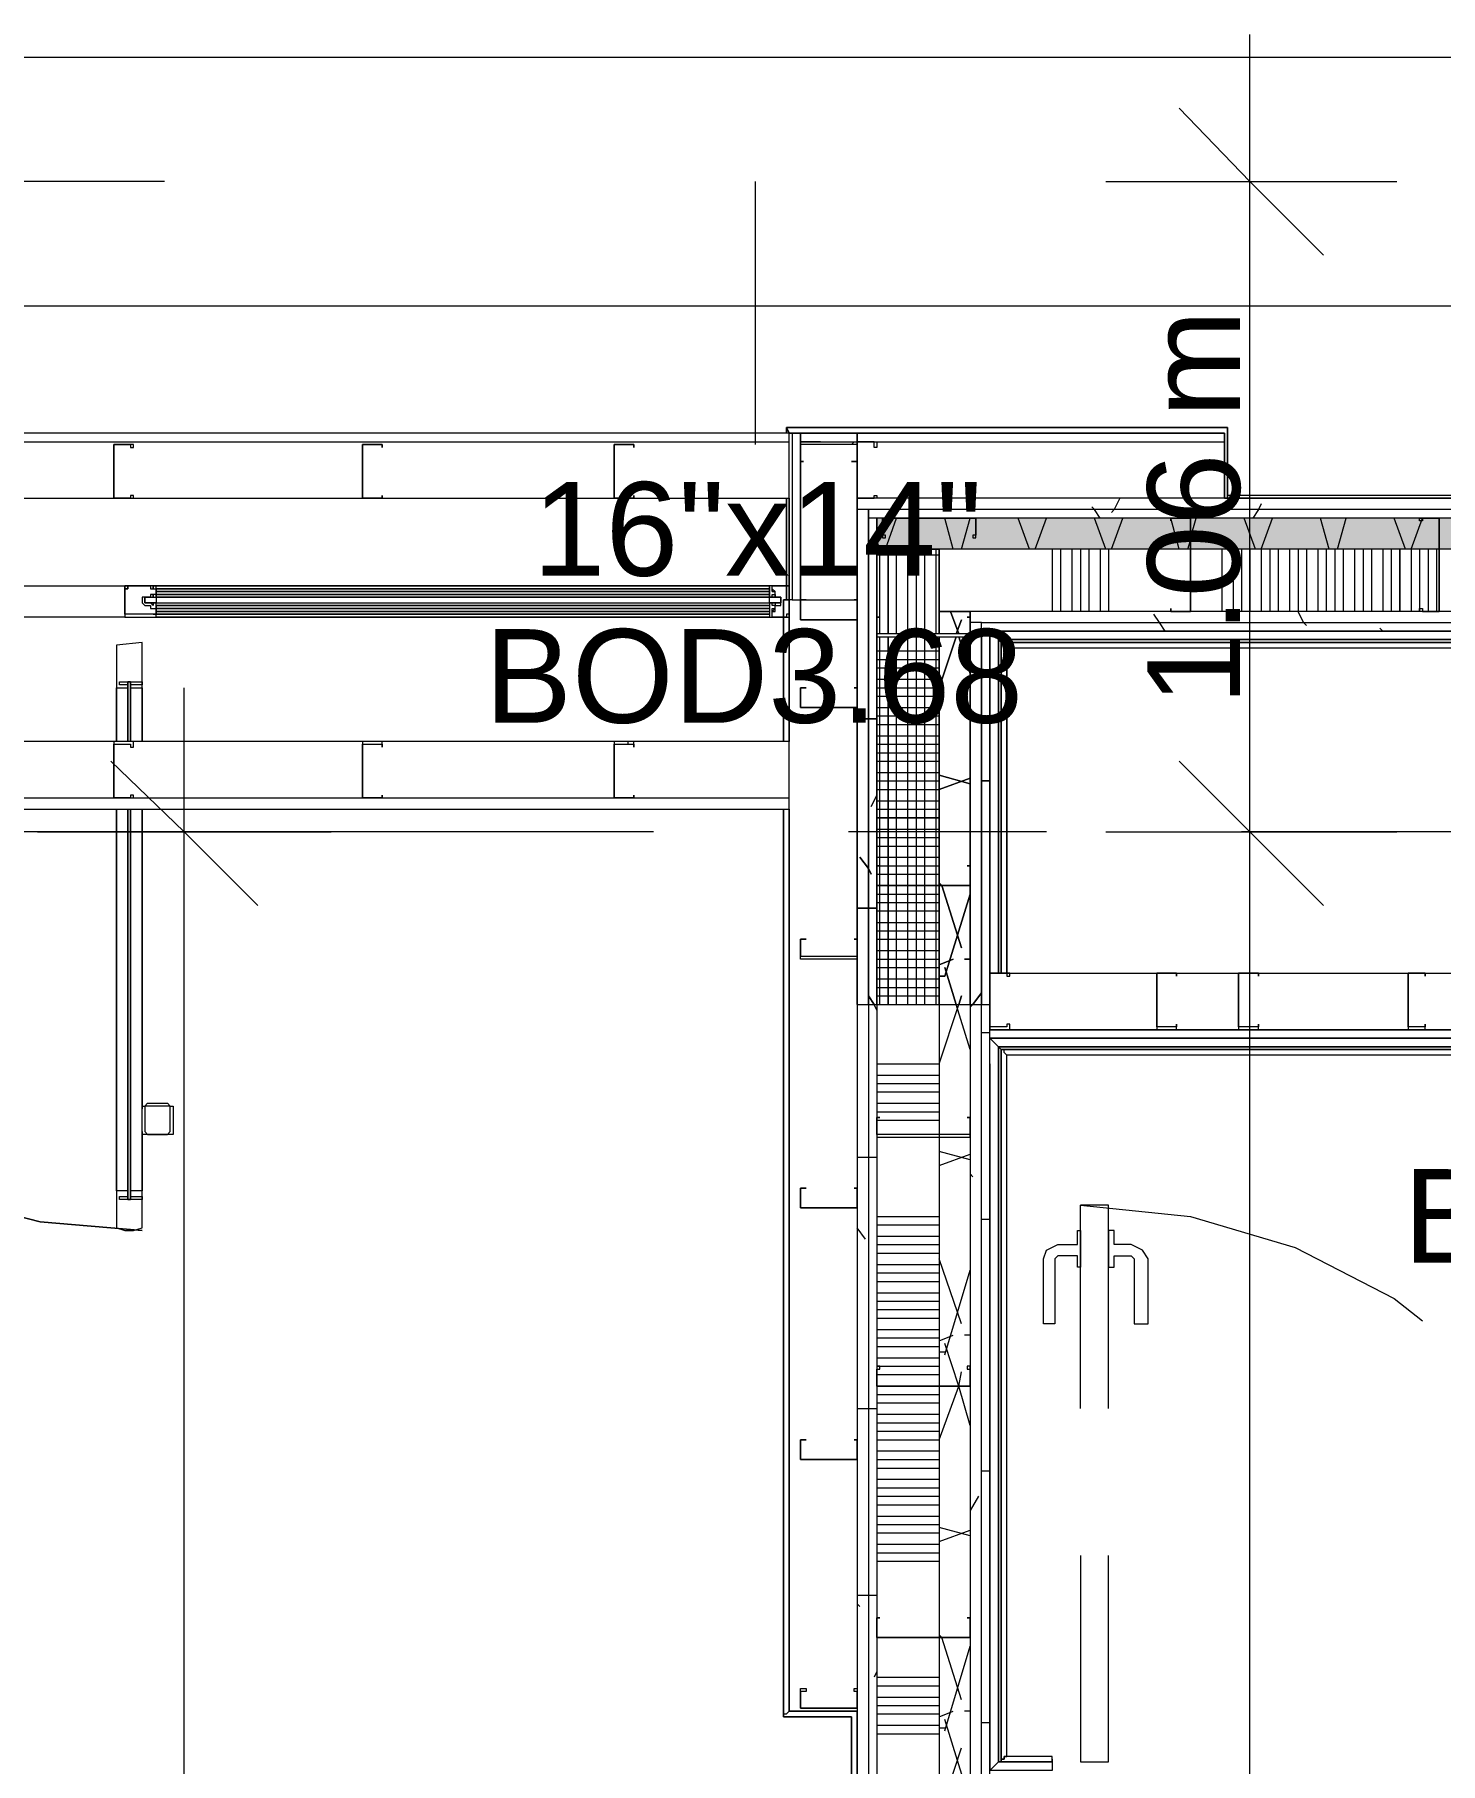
# Model space of a CAD drawing. Header units: metres. Extents: x -2 to 207, y -8 to 52.
# Drawn here: x 28.016 to 30.295, y 30.862 to 33.664 of the extents above; entities that cross this region are included whole.
import ezdxf

# ---------------------------------------------------------------- set-up
doc = ezdxf.new("R2010")
doc.units = ezdxf.units.M
doc.layers.add('HVAC - Ductos', color=5, linetype='Continuous', lineweight=0)
doc.layers.add('PDF_Text', color=7, linetype='Continuous', lineweight=0)
doc.layers.add('PDF_Geometry', color=7, linetype='Continuous', lineweight=0, true_color=0xaaaaaa)
doc.layers.add('PDF_Solid Fills', color=7, linetype='Continuous', lineweight=0, true_color=0xffffff)
doc.styles.add('PDF Helvetica', font='')
doc.styles.get('PDF Helvetica').set_extended_font_data('Helvetica')

msp = doc.modelspace()

# ---------------------------------------------------------------- hatches: boundary and pattern name
at = {"layer": 'PDF_Solid Fills', "lineweight": 0, "transparency": 33554559}
msp.add_hatch(color=256, dxfattribs=at).paths.add_polyline_path([(30.6692, 32.8755), (30.6692, 32.8801), (29.3818, 32.8801), (29.3818, 32.8297), (31.1091, 32.8297), (31.1091, 32.8801), (30.7013, 32.8801)])

# ---------------------------------------------------------------- linework, layer by layer
at = {"layer": 'HVAC - Ductos', "lineweight": 0}
for points in [[(29.9866, 21.6687), (29.9866, 23.1715), (29.9866, 26.1496), (29.9866, 32.3715), (29.9866, 33.6636)], [(29.872, 33.5444), (29.9866, 33.4253), (30.1057, 33.3062)], [(28.2272, 33.4253), (25.8493, 33.4253), (25.611, 33.4253)], [(29.1847, 33.4253), (29.1847, 32.9992)], [(29.7529, 33.4253), (29.9866, 33.4253), (30.2248, 33.4253)], [(28.2592, 22.9332), (28.2592, 24.4039), (28.2592, 32.6052)], [(28.1402, 32.4861), (28.2592, 32.3715), (28.3784, 32.2524)], [(29.872, 32.4861), (29.9866, 32.3715), (30.1057, 32.2524)], [(28.021, 32.3715), (28.2592, 32.3715), (28.4975, 32.3715)], [(29.7529, 32.3715), (29.9866, 32.3715), (30.2248, 32.3715)]]:
    msp.add_lwpolyline(points, dxfattribs=at)
msp.add_lwpolyline([(27.6636, 33.6269), (31.1182, 33.6269), (31.1182, 33.2237), (27.6636, 33.2237)], close=True, dxfattribs=at)
at = {"layer": 'PDF_Geometry', "lineweight": 0}
for points in [[(26.0738, 32.9121), (29.2398, 32.9121), (29.2398, 33.0176), (26.0051, 33.0176), (26.0051, 32.9121), (26.0418, 32.9121)], [(29.3497, 32.9121), (29.3497, 33.0038), (29.9454, 33.0038), (29.9454, 32.9121), (29.9454, 33.0176), (29.3497, 33.0176), (29.3497, 32.9121), (29.3497, 32.7473), (29.3497, 32.9121), (29.3497, 32.8939), (29.3497, 32.6969), (29.3497, 32.092), (29.3497, 25.7281), (29.3497, 22.7225), (29.9454, 22.7225), (29.9454, 22.6125), (29.2398, 22.6125), (29.2352, 22.6079), (29.2306, 22.6034), (29.9545, 22.6034), (29.9499, 22.6079), (29.9454, 22.6125), (29.2398, 22.6125), (29.2398, 22.6171)], [(29.9499, 32.9121), (29.9499, 33.0267), (29.2352, 33.0267), (29.2398, 33.0176), (29.3497, 33.0176), (29.3497, 32.9992)], [(29.2398, 33.0176), (29.9454, 33.0176), (29.3497, 33.0176), (29.2443, 33.0176), (29.3497, 33.0176), (29.9454, 33.0176), (29.9454, 32.9121), (29.9499, 32.9121), (31.1091, 32.9121), (29.3818, 32.9121)], [(29.3497, 33.0038), (29.9454, 33.0038), (29.9454, 33.0176), (29.3497, 33.0176), (29.3497, 33.0038), (29.3497, 33.0176), (29.2581, 33.0176), (29.2581, 32.7473), (29.3497, 32.7473), (29.3497, 30.9466), (29.2398, 30.9466), (29.2398, 32.4082), (29.2398, 30.9466), (29.3497, 30.9466), (29.2398, 30.9466), (29.3497, 30.9466), (29.3497, 30.6305), (29.3497, 30.8642)], [(29.2443, 33.0176), (29.2443, 32.7473), (29.2581, 32.7473), (29.2581, 33.0038), (29.2902, 33.0038), (29.2581, 33.0038), (29.2581, 33.0176), (29.2443, 33.0176), (29.2443, 32.7473), (29.2398, 32.7473), (29.2398, 32.7197), (29.2398, 32.5182), (29.2398, 32.7473), (29.2398, 32.5182)], [(26.0051, 33.0038), (29.2398, 33.0038)], [(29.5651, 32.0554), (29.5651, 32.092), (29.5651, 32.1425), (29.5651, 32.6969), (31.1091, 32.6969), (31.2694, 32.6969), (31.2694, 32.9121), (31.1091, 32.9121), (29.3497, 32.9121), (29.3497, 32.6969), (29.3497, 32.092), (29.3497, 25.7281), (29.3497, 22.7225), (29.5651, 22.7225), (31.9613, 22.7225), (31.9613, 22.7545), (31.9613, 22.9012)], [(29.3497, 32.6969), (29.3497, 32.8939), (29.3497, 32.9121), (29.3497, 32.8939)], [(29.3497, 32.9121), (29.3497, 32.092), (29.3497, 32.9121)], [(31.7643, 32.9121), (31.2694, 32.9121), (31.7643, 32.9121), (31.7643, 32.8939), (31.2694, 32.8939), (31.1091, 32.8939), (29.368, 32.8939), (29.368, 32.8801), (29.368, 32.6969), (29.368, 32.092), (29.368, 25.7281), (29.368, 22.7225)], [(38.733, 32.8939), (31.7643, 32.8939), (31.2694, 32.8939), (31.2694, 32.8801), (31.1091, 32.8801), (29.3818, 32.8801), (29.3818, 32.8297), (29.3818, 32.6969), (29.3818, 32.092), (29.4826, 32.092), (29.4826, 32.2845), (29.4826, 32.6877), (29.4826, 32.2845), (29.4826, 32.092), (29.533, 32.092), (29.533, 32.7289), (29.4826, 32.7289), (29.4826, 32.6923), (29.4826, 32.8297), (29.3818, 32.8297), (29.3818, 32.092), (29.3818, 25.7281)], [(29.5513, 27.2813), (29.5513, 32.092), (29.5513, 32.6969), (29.5513, 32.7106), (31.1091, 32.7106), (31.2694, 32.7106), (31.7643, 32.7106), (31.7643, 32.6969), (31.2694, 32.6969), (31.7643, 32.6969), (31.2694, 32.6969), (31.2694, 32.9121), (31.1091, 32.9121), (40.2633, 32.9121), (31.1091, 32.9121), (31.1091, 32.9167), (40.2679, 32.9167)], [(39.457, 32.7289), (39.457, 32.7106), (38.733, 32.7106), (38.733, 32.6969), (39.457, 32.6969), (38.733, 32.6969), (39.457, 32.6969), (39.457, 32.9121), (40.2679, 32.9121), (40.2679, 32.9167), (31.1091, 32.9167), (29.9499, 32.9167)], [(31.7643, 32.8801), (31.7643, 32.8297), (31.2694, 32.8297), (31.1091, 32.8297), (31.1045, 32.8297), (30.7013, 32.8297), (30.2935, 32.8297), (29.8904, 32.8297), (29.4826, 32.8297), (29.3818, 32.8297), (29.4826, 32.8297), (29.4826, 32.7289), (29.4826, 32.6969), (29.4826, 32.6923)], [(29.3818, 32.8205), (29.4826, 32.8205)], [(29.3864, 32.6923), (29.3864, 32.8297)], [(29.4138, 32.6923), (29.4138, 32.8297)], [(29.4322, 32.6923), (29.4322, 32.8297)], [(29.4459, 32.6923), (29.4459, 32.8297)], [(29.4596, 32.6923), (29.4596, 32.8297)], [(29.478, 32.6923), (29.478, 32.8297)], [(29.6659, 32.8297), (29.6659, 32.7289)], [(29.6796, 32.8297), (29.6796, 32.7289)], [(29.6979, 32.8297), (29.6979, 32.7289)], [(29.7117, 32.8297), (29.7117, 32.7289)], [(29.7254, 32.8297), (29.7254, 32.7289)], [(29.7437, 32.8297), (29.7437, 32.7289)], [(29.7575, 32.8297), (29.7575, 32.7289)], [(29.9408, 32.8297), (29.9408, 32.7289)], [(29.9591, 32.8297), (29.9591, 32.7289)], [(29.9728, 32.8297), (29.9728, 32.7289)], [(29.9866, 32.8297), (29.9866, 32.7289)], [(30.0049, 32.8297), (30.0049, 32.7289)], [(30.0186, 32.8297), (30.0186, 32.7289)], [(30.0324, 32.8297), (30.0324, 32.7289)], [(30.0507, 32.8297), (30.0507, 32.7289)], [(30.0645, 32.8297), (30.0645, 32.7289)], [(30.0782, 32.8297), (30.0782, 32.7289)], [(30.0965, 32.8297), (30.0965, 32.7289)], [(30.1103, 32.8297), (30.1103, 32.7289)], [(30.124, 32.8297), (30.124, 32.7289)], [(30.1378, 32.8297), (30.1378, 32.7289)], [(30.1561, 32.8297), (30.1561, 32.7289)], [(30.1698, 32.8297), (30.1698, 32.7289)], [(30.1836, 32.8297), (30.1836, 32.7289)], [(30.2019, 32.8297), (30.2019, 32.7289)], [(30.2157, 32.8297), (30.2157, 32.7289)], [(30.2477, 32.8297), (30.2477, 32.7289)], [(30.2615, 32.8297), (30.2615, 32.7289)], [(30.2752, 32.8297), (30.2752, 32.7289)], [(30.2889, 32.8297), (30.2889, 32.7289)], [(28.2134, 32.761), (29.2077, 32.761), (28.2134, 32.761)], [(28.2134, 32.761), (29.2077, 32.761), (28.2134, 32.761)], [(28.1951, 32.7518), (28.2134, 32.7518)], [(28.1951, 32.7518), (28.1951, 32.7427)], [(28.1951, 32.7518), (28.2134, 32.7518)], [(28.1951, 32.7518), (28.1951, 32.7427)], [(28.2134, 32.7289), (29.2077, 32.7289)], [(28.2134, 32.7289), (29.2077, 32.7289)], [(29.2352, 32.7473), (29.2306, 32.7473), (29.2352, 32.7473), (29.2398, 32.7473), (29.2398, 32.5182), (29.2398, 32.7473)], [(31.2694, 32.7106), (31.2694, 32.7289), (31.1091, 32.7289), (29.533, 32.7289), (29.4826, 32.7289), (29.533, 32.7289), (29.533, 32.7106), (29.533, 32.6969), (29.533, 32.092), (29.533, 27.2767)], [(28.2134, 32.7197), (29.2077, 32.7197)], [(28.2134, 32.7197), (29.2077, 32.7197)], [(29.5651, 32.0554), (29.5651, 32.092), (29.5651, 32.6969), (29.5788, 32.6831), (29.5788, 32.1425), (29.5788, 32.6831), (29.5788, 32.1425), (29.5788, 32.6831), (29.5788, 32.1425), (29.5788, 32.6831), (29.5788, 32.1425), (29.5651, 32.1425), (31.0587, 32.1425), (31.0587, 32.6969), (29.5651, 32.6969), (29.5651, 32.1608), (29.5651, 32.6969), (29.5788, 32.6831), (31.0541, 32.6831), (29.5788, 32.6831), (31.0541, 32.6831), (29.5788, 32.6831), (29.5651, 32.6969), (30.9991, 32.6969)], [(29.3864, 32.092), (29.3864, 32.2845), (29.3864, 32.6877)], [(29.4138, 32.092), (29.4138, 32.2845), (29.4138, 32.6877)], [(29.4322, 32.092), (29.4322, 32.2845), (29.4322, 32.6877)], [(29.4459, 32.092), (29.4459, 32.2845), (29.4459, 32.6877)], [(29.4596, 32.092), (29.4596, 32.2845), (29.4596, 32.6877)], [(29.478, 32.092), (29.478, 32.2845), (29.478, 32.6877)], [(29.4826, 32.6877), (29.4826, 32.2845), (29.4826, 32.092), (29.4826, 31.8767), (29.4826, 31.4735), (29.4826, 31.0657), (29.4826, 30.6626), (29.4826, 30.6442), (29.4826, 30.264), (29.4826, 29.8608), (29.4826, 29.453), (29.4826, 29.0498), (29.4826, 28.642), (29.4826, 28.2388)], [(29.5834, 32.6785), (29.5834, 32.1425), (29.5834, 32.6785), (29.5834, 32.1425), (29.5834, 32.6785), (29.5834, 32.1425), (29.5834, 32.6785), (29.588, 32.6785), (29.588, 32.6739), (29.5925, 32.6693), (29.5925, 32.1425), (29.588, 32.1425), (29.5925, 32.1425), (29.5925, 32.6693), (29.588, 32.6739), (29.588, 32.6785), (29.5834, 32.6785), (29.5788, 32.6831), (29.5788, 32.1425), (29.5651, 32.1425), (31.0587, 32.1425)], [(31.0541, 32.6693), (29.5925, 32.6693), (29.588, 32.6739), (29.588, 32.6785), (29.5834, 32.6785), (31.0541, 32.6785), (29.5834, 32.6785), (31.0541, 32.6785)], [(29.3818, 32.6648), (29.4826, 32.6648)], [(29.3818, 32.651), (29.4826, 32.651)], [(29.3818, 32.6372), (29.4826, 32.6372)], [(29.3818, 32.619), (29.4826, 32.619)], [(29.3818, 32.6052), (29.4826, 32.6052)], [(29.3818, 32.5915), (29.4826, 32.5915)], [(29.3818, 32.5731), (29.4826, 32.5731)], [(29.3818, 32.5594), (29.4826, 32.5594)], [(29.3818, 32.5456), (29.4826, 32.5456)], [(29.3818, 32.5273), (29.4826, 32.5273)], [(29.3818, 32.5136), (29.4826, 32.5136)], [(29.3818, 32.4998), (29.4826, 32.4998)], [(29.3818, 32.4861), (29.4826, 32.4861)], [(29.3818, 32.4678), (29.4826, 32.4678)], [(29.3818, 32.454), (29.4826, 32.454)], [(26.0051, 32.4265), (29.2398, 32.4265)], [(29.3818, 32.4403), (29.4826, 32.4403)], [(29.3818, 32.422), (29.4826, 32.422)], [(29.3406, 30.9375), (29.2306, 30.9375), (29.2306, 30.9421), (29.2352, 30.9421), (29.2398, 30.9466), (29.2398, 32.4082)], [(29.2398, 32.4082), (29.2398, 30.9466), (29.2398, 32.4082)], [(29.3818, 32.4082), (29.4826, 32.4082)], [(29.0198, 32.3715), (27.7507, 32.3715)], [(29.6567, 32.3715), (29.336, 32.3715)], [(29.3818, 32.3761), (29.4826, 32.3761)], [(29.3818, 32.3623), (29.4826, 32.3623)], [(31.2419, 32.3715), (29.9728, 32.3715)], [(29.3818, 32.3486), (29.4826, 32.3486)], [(29.3818, 32.3303), (29.4826, 32.3303)], [(29.3818, 32.3166), (29.4826, 32.3166)], [(29.3818, 32.3028), (29.4826, 32.3028)], [(29.3818, 32.2845), (29.4826, 32.2845)], [(29.3818, 32.2707), (29.4826, 32.2707)], [(29.3818, 32.257), (29.4826, 32.257)], [(29.3818, 32.2433), (29.4826, 32.2433)], [(29.3818, 32.2249), (29.4826, 32.2249)], [(29.3818, 32.2112), (29.4826, 32.2112)], [(29.3818, 32.1975), (29.4826, 32.1975)], [(29.3818, 32.1791), (29.4826, 32.1791)], [(29.3818, 32.1654), (29.4826, 32.1654)], [(29.3818, 32.1516), (29.4826, 32.1516)], [(29.3818, 32.1333), (29.4826, 32.1333)], [(29.3818, 32.1195), (29.4826, 32.1195)], [(29.3818, 32.1058), (29.4826, 32.1058)], [(29.5651, 25.7281), (29.5651, 32.092)], [(37.8762, 25.7281), (34.7332, 25.7281), (29.5651, 25.7281), (29.5651, 32.0508)], [(31.1916, 32.0096), (29.5925, 32.0096), (29.588, 32.0142), (29.588, 32.0188), (29.5834, 32.0188), (29.5788, 32.0233), (29.5788, 30.8642), (29.5788, 32.0233), (29.5788, 30.8642), (29.5788, 32.0233), (29.5651, 32.0371), (29.5651, 32.0508), (31.1503, 32.0508)], [(31.1641, 32.0508), (29.5651, 32.0508)], [(31.1778, 32.0233), (29.5788, 32.0233), (31.1778, 32.0233), (29.5788, 32.0233), (29.5651, 32.0371), (31.1641, 32.0371)], [(29.5651, 32.0371), (31.1641, 32.0371), (29.5651, 32.0371)], [(31.1641, 32.0371), (29.5651, 32.0371), (31.1641, 32.0371)], [(29.3818, 31.9958), (29.4826, 31.9958)], [(29.5651, 31.9958), (29.5651, 30.8504), (29.5788, 30.8642), (29.6659, 30.8642), (29.5788, 30.8642), (29.6659, 30.8642), (29.6659, 30.8596)], [(31.1778, 32.0233), (29.5788, 32.0233), (31.1778, 32.0233), (29.5788, 32.0233), (31.1778, 32.0233)], [(29.6659, 30.8642), (29.6659, 30.8688), (29.6659, 30.8733), (29.5925, 30.8733), (29.5925, 32.0096), (29.588, 32.0142), (29.588, 32.0188), (29.5834, 32.0188)], [(29.6659, 30.8688), (29.6659, 30.8642), (29.5834, 30.8642), (29.5834, 30.8688), (29.588, 30.8688), (29.588, 30.8733), (29.5925, 30.8733), (29.588, 30.8733), (29.588, 30.8688), (29.5834, 30.8688), (29.5834, 30.8642), (29.5834, 32.0188), (29.5834, 30.8642), (29.5834, 32.0188), (31.1824, 32.0188), (29.5834, 32.0188), (31.1824, 32.0188)], [(31.1916, 32.0096), (29.5925, 32.0096), (29.588, 32.0142), (29.588, 32.0188), (29.5834, 32.0188), (31.1824, 32.0188), (29.5834, 32.0188), (31.1824, 32.0188)], [(29.3818, 31.9775), (29.4826, 31.9775)], [(29.3818, 31.9638), (29.4826, 31.9638)], [(29.3818, 31.95), (29.4826, 31.95)], [(29.3818, 31.9317), (29.4826, 31.9317)], [(29.3818, 31.918), (29.4826, 31.918)], [(29.3818, 31.9042), (29.4826, 31.9042)], [(29.3818, 31.7484), (29.4826, 31.7484)], [(29.7117, 31.4368), (29.7117, 31.7668), (29.8904, 31.7484), (30.0599, 31.6981), (30.2203, 31.6155), (30.2661, 31.5789)], [(29.7575, 31.4368), (29.7575, 31.7668), (29.7117, 31.7668)], [(29.3818, 31.7347), (29.4826, 31.7347)], [(29.3818, 31.7163), (29.4826, 31.7163)], [(29.3818, 31.7026), (29.4826, 31.7026)], [(29.3818, 31.6889), (29.4826, 31.6889)], [(29.3818, 31.6705), (29.4826, 31.6705)], [(29.3818, 31.6568), (29.4826, 31.6568)], [(29.3818, 31.6431), (29.4826, 31.6431)], [(29.3818, 31.6247), (29.4826, 31.6247)], [(29.3818, 31.611), (29.4826, 31.611)], [(29.3818, 31.5973), (29.4826, 31.5973)], [(29.3818, 31.5835), (29.4826, 31.5835)], [(29.3818, 31.5652), (29.4826, 31.5652)], [(29.3818, 31.5514), (29.4826, 31.5514)], [(29.3818, 31.5376), (29.4826, 31.5376)], [(29.3818, 31.5193), (29.4826, 31.5193)], [(29.3818, 31.5056), (29.4826, 31.5056)], [(29.3818, 31.4919), (29.4826, 31.4919)], [(29.3818, 31.4598), (29.4826, 31.4598)], [(29.3818, 31.446), (29.4826, 31.446)], [(29.3818, 31.4277), (29.4826, 31.4277)], [(29.3818, 31.414), (29.4826, 31.414)], [(29.3818, 31.4002), (29.4826, 31.4002)], [(29.3818, 31.3865), (29.4826, 31.3865)], [(29.3818, 31.3682), (29.4826, 31.3682)], [(29.3818, 31.3544), (29.4826, 31.3544)], [(29.3818, 31.3406), (29.4826, 31.3406)], [(29.3818, 31.3224), (29.4826, 31.3224)], [(29.3818, 31.3086), (29.4826, 31.3086)], [(29.3818, 31.2948), (29.4826, 31.2948)], [(29.3818, 31.2811), (29.4826, 31.2811)], [(29.3818, 31.2627), (29.4826, 31.2627)], [(29.3818, 31.249), (29.4826, 31.249)], [(29.3818, 31.2353), (29.4826, 31.2353)], [(29.3818, 31.217), (29.4826, 31.217)], [(29.3818, 31.2032), (29.4826, 31.2032)], [(29.3818, 31.1895), (29.4826, 31.1895)], [(29.7117, 31.1986), (29.7117, 30.8642), (29.7575, 30.8642), (29.7575, 31.1986)], [(29.3818, 31.0016), (29.4826, 31.0016)], [(29.3818, 30.9878), (29.4826, 30.9878)], [(29.3818, 30.9695), (29.4826, 30.9695)], [(29.2398, 30.9466), (29.3497, 30.9466), (29.2398, 30.9466)], [(29.3497, 30.6305), (29.3497, 30.9466), (29.3497, 30.6305)], [(29.3818, 30.9558), (29.4826, 30.9558)], [(29.3818, 30.9421), (29.4826, 30.9421)], [(29.3818, 30.9237), (29.4826, 30.9237)], [(29.3818, 30.91), (29.4826, 30.91)]]:
    msp.add_lwpolyline(points, dxfattribs=at)
for points in [[(29.9454, 32.9121), (29.9454, 33.0176), (29.2398, 33.0176), (29.2352, 33.0267), (29.2352, 33.0176), (29.2352, 33.0267), (29.9499, 33.0267), (29.9499, 32.9121)], [(28.1768, 32.9992), (28.1447, 32.9992), (28.1447, 32.9121), (28.1768, 32.9121), (28.1768, 32.9167), (28.1722, 32.9167), (28.1722, 32.9121), (28.1447, 32.9121), (28.1447, 32.9992), (28.1722, 32.9992), (28.1722, 32.9946), (28.1768, 32.9946)], [(28.58, 32.9992), (28.5525, 32.9992), (28.5479, 32.9992), (28.5479, 32.9121), (28.5525, 32.9121), (28.58, 32.9121), (28.58, 32.9167), (28.58, 32.9121), (28.5525, 32.9121), (28.5479, 32.9121), (28.5479, 32.9992), (28.5525, 32.9992), (28.58, 32.9992), (28.58, 32.9946)], [(28.9878, 32.9992), (28.9557, 32.9992), (28.9557, 32.9121), (28.9878, 32.9121), (28.9878, 32.9167), (28.9878, 32.9121), (28.9557, 32.9121), (28.9557, 32.9992), (28.9878, 32.9992), (28.9878, 32.9946)], [(29.2581, 32.9992), (29.2581, 33.0038), (29.3497, 33.0038), (29.3497, 32.9992), (29.3497, 32.9718), (29.3406, 32.9718), (29.3497, 32.9718), (29.3497, 32.9992), (29.2581, 32.9992), (29.2581, 32.9718)], [(29.3497, 32.9121), (29.3497, 32.9992), (29.3497, 33.0038), (29.3818, 33.0038), (29.3818, 32.9946), (29.3772, 32.9946), (29.3772, 33.0038), (29.3497, 33.0038), (29.3497, 32.9992), (29.3497, 32.9121), (29.3772, 32.9121), (29.3772, 32.9167), (29.3818, 32.9167), (29.3818, 32.9121)], [(29.2627, 32.9718), (29.2581, 32.9718)], [(29.2352, 32.7473), (29.2398, 32.7473), (29.2398, 32.9121), (29.2398, 32.7473), (29.2352, 32.7473), (29.2352, 32.7701), (29.2352, 32.9121), (29.2352, 32.7701)], [(29.2398, 32.9121), (29.2398, 32.7473)], [(29.3497, 32.092), (29.368, 32.092), (29.368, 32.8939), (29.3497, 32.8939)], [(29.368, 32.092), (29.3818, 32.092), (29.3818, 32.8801), (29.368, 32.8801)], [(29.5421, 32.8481), (29.5421, 32.8801), (29.5376, 32.8801), (29.391, 32.8801), (29.391, 32.8481), (29.3956, 32.8481), (29.3956, 32.8526), (29.391, 32.8526), (29.391, 32.8801), (29.5376, 32.8801), (29.5421, 32.8801), (29.5421, 32.8526), (29.5376, 32.8526), (29.5376, 32.8481)], [(29.8583, 32.8755), (29.8583, 32.8801)], [(29.8858, 32.8801), (29.8904, 32.8801), (29.8904, 32.7289), (29.8858, 32.7289), (29.8583, 32.7289), (29.8583, 32.7335), (29.8583, 32.7289), (29.8858, 32.7289), (29.8904, 32.7289), (29.8904, 32.8801), (29.8858, 32.8801), (29.8583, 32.8801)], [(29.8583, 32.8755), (29.8583, 32.8801)], [(29.8858, 32.8801), (29.8904, 32.8801), (29.8904, 32.7289), (29.8858, 32.7289), (29.8583, 32.7289), (29.8583, 32.7335), (29.8583, 32.7289), (29.8858, 32.7289), (29.8904, 32.7289), (29.8904, 32.8801), (29.8858, 32.8801), (29.8583, 32.8801)], [(30.2935, 32.8801), (30.2935, 32.7289), (30.2615, 32.7289), (30.2615, 32.7335), (30.2661, 32.7335), (30.2661, 32.7289), (30.2935, 32.7289), (30.2935, 32.8801), (30.2661, 32.8801), (30.2661, 32.8755), (30.2615, 32.8755), (30.2615, 32.8801)], [(30.2935, 32.8801), (30.2935, 32.7289), (30.2615, 32.7289), (30.2615, 32.7335), (30.2661, 32.7335), (30.2661, 32.7289), (30.2935, 32.7289), (30.2935, 32.8801), (30.2661, 32.8801), (30.2661, 32.8755), (30.2615, 32.8755), (30.2615, 32.8801)], [(29.4001, 32.8297), (29.4001, 32.6923)], [(30.2294, 32.7289), (30.2294, 32.8297)], [(28.163, 32.7701), (28.163, 32.7197), (27.2513, 32.7197), (27.2513, 32.7701)], [(28.163, 32.7701), (28.163, 32.7197), (27.2513, 32.7197), (27.2513, 32.7701)], [(28.2134, 32.7701), (28.163, 32.7701), (28.163, 32.7473), (28.163, 32.7701), (28.1676, 32.7701), (28.163, 32.7701), (28.1676, 32.7701), (28.1676, 32.7655), (28.163, 32.7655), (28.1676, 32.7655), (28.1676, 32.7701), (28.2043, 32.7701), (28.2043, 32.7655), (28.2089, 32.7655), (28.2089, 32.7701), (28.2134, 32.7701), (28.2089, 32.7701), (28.2089, 32.7655), (28.2134, 32.7655), (28.2134, 32.761), (28.2134, 32.7564), (28.2089, 32.7564), (28.2043, 32.7564), (28.2043, 32.7518), (28.1951, 32.7518), (28.1906, 32.7518), (28.1906, 32.7427), (28.1951, 32.7381), (28.2043, 32.7381), (28.2043, 32.7335), (28.2089, 32.7335), (28.2134, 32.7335), (28.2134, 32.7243), (28.2089, 32.7243), (28.2134, 32.7243), (28.2089, 32.7243), (28.2043, 32.7243), (28.1676, 32.7243), (28.163, 32.7243), (28.163, 32.7473), (28.163, 32.7197), (28.2134, 32.7197), (28.2134, 32.7427), (28.2089, 32.7427), (28.2089, 32.7381), (28.2043, 32.7427), (28.1951, 32.7427), (28.1951, 32.7518), (28.2043, 32.7518), (28.2089, 32.7518), (28.2089, 32.7564), (28.2089, 32.7518), (28.2134, 32.7518)], [(28.2134, 32.7701), (28.163, 32.7701), (28.163, 32.7473), (28.163, 32.7701), (28.1676, 32.7701), (28.163, 32.7701), (28.1676, 32.7701), (28.1676, 32.7655), (28.163, 32.7655), (28.1676, 32.7655), (28.1676, 32.7701), (28.2043, 32.7701), (28.2043, 32.7655), (28.2089, 32.7655), (28.2089, 32.7701), (28.2134, 32.7701), (28.2089, 32.7701), (28.2089, 32.7655), (28.2134, 32.7655), (28.2134, 32.761), (28.2134, 32.7564), (28.2089, 32.7564), (28.2043, 32.7564), (28.2043, 32.7518), (28.1951, 32.7518), (28.1906, 32.7518), (28.1906, 32.7427), (28.1951, 32.7381), (28.2043, 32.7381), (28.2043, 32.7335), (28.2089, 32.7335), (28.2134, 32.7335), (28.2134, 32.7243), (28.2089, 32.7243), (28.2134, 32.7243), (28.2089, 32.7243), (28.2043, 32.7243), (28.1676, 32.7243), (28.163, 32.7243), (28.163, 32.7473), (28.163, 32.7197), (28.2134, 32.7197), (28.2134, 32.7427), (28.2089, 32.7427), (28.2089, 32.7381), (28.2043, 32.7427), (28.1951, 32.7427), (28.1951, 32.7518), (28.2043, 32.7518), (28.2089, 32.7518), (28.2089, 32.7564), (28.2089, 32.7518), (28.2134, 32.7518)], [(29.2077, 32.7427), (29.226, 32.7427), (29.226, 32.7518), (29.2077, 32.7518), (29.2077, 32.7564), (29.2077, 32.7518), (29.2077, 32.7564), (28.2134, 32.7564), (29.2077, 32.7564), (28.2134, 32.7564), (28.2134, 32.7518), (28.2134, 32.7427), (28.1951, 32.7427), (28.2134, 32.7427), (29.2077, 32.7427), (29.2077, 32.7518), (28.2134, 32.7518), (29.2077, 32.7518), (28.2134, 32.7518), (29.2077, 32.7518), (29.226, 32.7518), (29.226, 32.7427)], [(28.2134, 32.7655), (29.2077, 32.7655), (29.2077, 32.7701), (28.2134, 32.7701), (29.2077, 32.7701), (28.2134, 32.7701), (29.2077, 32.7701), (29.2077, 32.761), (29.2077, 32.7564), (29.2077, 32.7518), (29.2077, 32.7564), (28.2134, 32.7564), (28.2134, 32.7518), (28.2134, 32.7427), (29.2077, 32.7427), (29.2077, 32.7518), (29.2077, 32.7701), (28.2134, 32.7701), (29.2077, 32.7701), (29.2077, 32.7518), (29.2077, 32.7564), (28.2134, 32.7564), (29.2077, 32.7564), (29.2077, 32.761), (28.2134, 32.761), (29.2077, 32.761), (29.2077, 32.7701), (28.2134, 32.7701), (29.2077, 32.7701), (28.2134, 32.7701), (29.2077, 32.7701), (29.2077, 32.7518), (29.2077, 32.7564), (29.2077, 32.7518), (28.2134, 32.7518), (29.2077, 32.7518), (28.2134, 32.7518), (29.2077, 32.7518), (29.2077, 32.7701), (28.2134, 32.7701), (29.2077, 32.7701), (29.2077, 32.7655)], [(29.2077, 32.761), (28.2134, 32.761)], [(29.226, 32.7427), (29.2168, 32.7427), (29.2168, 32.7381), (29.2123, 32.7381), (29.2123, 32.7427), (29.2077, 32.7427), (29.2077, 32.7197), (29.2398, 32.7197), (29.2398, 32.7243), (29.2352, 32.7243), (29.2352, 32.7197), (29.2123, 32.7197), (29.2123, 32.7243), (29.2123, 32.7289), (29.2168, 32.7289), (29.2168, 32.7335), (29.2123, 32.7289), (29.2123, 32.7335), (29.2168, 32.7335), (29.2168, 32.7381), (29.226, 32.7381), (29.226, 32.7427), (29.226, 32.7518), (29.2168, 32.7518), (29.2168, 32.7564), (29.2168, 32.761), (29.2123, 32.761), (29.2168, 32.761), (29.2123, 32.7655), (29.2123, 32.761), (29.2123, 32.7701), (29.2352, 32.7701), (29.2398, 32.7701), (29.2398, 32.7655), (29.2398, 32.7701), (29.2077, 32.7701), (29.2077, 32.7518), (29.2123, 32.7518), (29.2123, 32.7564), (29.2168, 32.7564), (29.2168, 32.7518), (29.226, 32.7518)], [(29.226, 32.7427), (29.2168, 32.7427), (29.2168, 32.7381), (29.2123, 32.7381), (29.2123, 32.7427), (29.2077, 32.7427), (29.2077, 32.7197), (29.2398, 32.7197), (29.2398, 32.7243), (29.2352, 32.7243), (29.2352, 32.7197), (29.2123, 32.7197), (29.2123, 32.7243), (29.2123, 32.7289), (29.2168, 32.7289), (29.2168, 32.7335), (29.2123, 32.7289), (29.2123, 32.7335), (29.2168, 32.7335), (29.2168, 32.7381), (29.226, 32.7381), (29.226, 32.7427), (29.226, 32.7518), (29.2168, 32.7518), (29.2168, 32.7564), (29.2168, 32.761), (29.2123, 32.761), (29.2168, 32.761), (29.2123, 32.7655), (29.2123, 32.761), (29.2123, 32.7701), (29.2352, 32.7701), (29.2398, 32.7701), (29.2398, 32.7655), (29.2398, 32.7701), (29.2077, 32.7701), (29.2077, 32.7518), (29.2123, 32.7518), (29.2123, 32.7564), (29.2168, 32.7564), (29.2168, 32.7518), (29.226, 32.7518)], [(29.2077, 32.7335), (28.2134, 32.7335), (29.2077, 32.7335), (28.2134, 32.7335), (29.2077, 32.7335), (28.2134, 32.7335), (28.2134, 32.7381), (29.2077, 32.7381), (28.2134, 32.7381), (29.2077, 32.7381), (28.2134, 32.7381), (28.2134, 32.7335)], [(29.2077, 32.7381), (28.2134, 32.7381)], [(29.2077, 32.7335), (28.2134, 32.7335)], [(29.2077, 32.7289), (28.2134, 32.7289)], [(28.2134, 32.7289), (29.2077, 32.7289)], [(29.2077, 32.7243), (28.2134, 32.7243)], [(29.2306, 32.7473), (29.2306, 32.7197), (29.2306, 32.5182), (29.2306, 32.7197)], [(29.3497, 32.7152), (29.2581, 32.7152), (29.2581, 32.7473), (29.2672, 32.7473), (29.2581, 32.7473), (29.2581, 32.7152), (29.3497, 32.7152), (29.3497, 32.7473)], [(29.3451, 32.7473), (29.3497, 32.7473)], [(29.2077, 32.7197), (28.2134, 32.7197)], [(29.2077, 32.7197), (28.2134, 32.7197)], [(29.3818, 32.7197), (29.3818, 32.6923), (29.3818, 32.6877), (29.533, 32.6877), (29.533, 32.6923), (29.533, 32.7197), (29.5284, 32.7197), (29.533, 32.7197), (29.533, 32.6923), (29.3818, 32.6923), (29.3818, 32.7197), (29.3864, 32.7197)], [(29.533, 32.092), (29.5513, 32.092), (29.5513, 32.7106), (29.533, 32.7106)], [(29.5513, 32.092), (29.5651, 32.092), (29.5651, 32.6969), (29.5513, 32.6969)], [(29.5651, 32.6969), (29.5651, 32.092), (29.5651, 32.1425)], [(28.1906, 32.6785), (28.1493, 32.6739), (28.1493, 32.6144), (28.1493, 32.6052), (28.1676, 32.6052), (28.1676, 32.6098), (28.1539, 32.6098), (28.1539, 32.6144), (28.1906, 32.6144), (28.1906, 32.6098), (28.1722, 32.6098), (28.1722, 32.6052), (28.1906, 32.6052), (28.1906, 32.6144)], [(28.1906, 32.6785), (28.1493, 32.6739), (28.1493, 32.6144), (28.1493, 32.6052), (28.1676, 32.6052), (28.1676, 32.6098), (28.1539, 32.6098), (28.1539, 32.6144), (28.1906, 32.6144), (28.1906, 32.6098), (28.1722, 32.6098), (28.1722, 32.6052), (28.1906, 32.6052), (28.1906, 32.6144)], [(29.4001, 32.6877), (29.4001, 32.2845), (29.4001, 32.092), (29.4001, 32.2845)], [(28.1676, 32.6144), (28.1676, 32.5182), (28.1676, 32.6144), (28.1676, 32.5182), (28.1676, 32.6144), (28.1722, 32.6144), (28.1722, 32.5182), (28.1722, 32.6144)], [(28.1722, 32.6144), (28.1722, 32.5182)], [(28.1493, 32.6052), (28.1493, 32.5182)], [(28.1906, 32.6052), (28.1906, 32.5182)], [(29.3497, 32.5731), (29.2581, 32.5731), (29.2581, 32.6052), (29.2672, 32.6052), (29.2581, 32.6052), (29.2581, 32.5731), (29.3497, 32.5731), (29.3497, 32.6052)], [(29.3451, 32.6052), (29.3497, 32.6052)], [(29.2398, 32.5182), (26.1654, 32.5182), (26.0738, 32.5182), (26.0051, 32.5182), (26.0051, 32.4082), (29.2398, 32.4082)], [(28.1768, 32.5182), (28.1447, 32.5182), (28.1447, 32.5136), (28.1447, 32.4265), (28.1768, 32.4265), (28.1768, 32.4311), (28.1722, 32.4311), (28.1722, 32.4265), (28.1447, 32.4265), (28.1447, 32.5136), (28.1722, 32.5136), (28.1722, 32.509), (28.1768, 32.509)], [(28.58, 32.5182), (28.5525, 32.5182), (28.5479, 32.5182), (28.5479, 32.5136), (28.5479, 32.4265), (28.5525, 32.4265), (28.58, 32.4265), (28.58, 32.4311), (28.58, 32.4265), (28.5525, 32.4265), (28.5479, 32.4265), (28.5479, 32.5136), (28.5525, 32.5136), (28.58, 32.5136), (28.58, 32.509)], [(28.9878, 32.5182), (28.9557, 32.5182), (28.9557, 32.5136), (28.9557, 32.4265), (28.9878, 32.4265), (28.9878, 32.4311), (28.9878, 32.4265), (28.9557, 32.4265), (28.9557, 32.5136), (28.9878, 32.5136), (28.9878, 32.509)], [(28.1906, 31.7255), (28.0256, 31.7393), (27.8653, 31.7805), (27.714, 31.8538), (27.5766, 31.9454), (27.4621, 32.0646), (27.3659, 32.202), (27.2971, 32.3532), (27.2788, 32.4082), (27.2971, 32.3532), (27.3659, 32.202), (27.4621, 32.0646), (27.5766, 31.9454), (27.714, 31.8538), (27.8653, 31.7805), (28.0256, 31.7393)], [(28.1493, 32.4082), (28.1493, 31.7897)], [(28.1676, 32.4082), (28.1676, 31.7759), (28.1676, 32.4082), (28.1676, 31.7759), (28.1722, 31.7759), (28.1722, 32.4082), (28.1722, 31.7759), (28.1676, 31.7759)], [(28.1722, 32.4082), (28.1722, 31.7759)], [(28.1906, 32.4082), (28.1906, 31.9226)], [(29.2306, 30.9375), (29.2306, 32.4082), (29.2306, 30.9375), (29.3406, 30.9375)], [(29.4826, 32.3944), (29.3818, 32.3944)], [(29.3818, 32.3166), (29.3818, 32.2845), (29.533, 32.2845), (29.533, 32.3166), (29.5284, 32.3166), (29.533, 32.3166), (29.533, 32.2845), (29.3818, 32.2845), (29.3818, 32.3166), (29.3864, 32.3166)], [(29.3497, 32.1699), (29.3497, 32.1654), (29.2581, 32.1654), (29.2581, 32.1699), (29.2581, 32.1975), (29.2672, 32.1975), (29.2581, 32.1975), (29.2581, 32.1699), (29.3497, 32.1699), (29.3497, 32.1975)], [(29.3451, 32.1975), (29.3497, 32.1975)], [(29.5971, 32.1425), (29.5651, 32.1425), (29.5651, 32.0554), (29.5651, 32.0508), (29.5971, 32.0508), (29.5971, 32.06), (29.5925, 32.06), (29.5925, 32.0554), (29.5651, 32.0554), (29.5651, 32.1425), (29.5925, 32.1425), (29.5925, 32.1379), (29.5971, 32.1379)], [(29.8674, 32.1425), (29.8354, 32.1425), (29.8354, 32.0554), (29.8354, 32.0508), (29.8674, 32.0508), (29.8674, 32.06), (29.8674, 32.0554), (29.8354, 32.0554), (29.8354, 32.1425), (29.8674, 32.1425), (29.8674, 32.1379)], [(30.0003, 32.1425), (29.9728, 32.1425), (29.9682, 32.1425), (29.9682, 32.0554), (29.9682, 32.0508), (29.9728, 32.0508), (30.0003, 32.0508), (30.0003, 32.06), (30.0003, 32.0554), (29.9728, 32.0554), (29.9682, 32.0554), (29.9682, 32.1425), (29.9728, 32.1425), (30.0003, 32.1425), (30.0003, 32.1379)], [(30.2707, 32.1425), (30.2431, 32.1425), (30.2431, 32.0554), (30.2431, 32.0508), (30.2707, 32.0508), (30.2707, 32.06), (30.2707, 32.0554), (30.2431, 32.0554), (30.2431, 32.1425), (30.2707, 32.1425), (30.2707, 32.1379)], [(29.5651, 32.0371), (31.1641, 32.0371), (31.1778, 32.0233), (29.5788, 32.0233)], [(28.1906, 31.9226), (28.1906, 31.9271), (28.1951, 31.9271), (28.1997, 31.9317), (28.2318, 31.9317), (28.2364, 31.9271), (28.241, 31.9271), (28.241, 31.9226), (28.241, 31.8859), (28.241, 31.8813), (28.2364, 31.8813), (28.2318, 31.8813), (28.1997, 31.8813), (28.1951, 31.8813), (28.1906, 31.8813), (28.1906, 31.8859)], [(28.1997, 31.8813), (28.2318, 31.8813), (28.2364, 31.8859), (28.2364, 31.9226), (28.2364, 31.9271), (28.2318, 31.9271), (28.1997, 31.9271), (28.1951, 31.9271), (28.1951, 31.9226), (28.1951, 31.8859)], [(28.1906, 31.8859), (28.1906, 31.7897)], [(29.3818, 31.9088), (29.3818, 31.8813), (29.3818, 31.8767), (29.533, 31.8767), (29.533, 31.8813), (29.533, 31.9088), (29.5284, 31.9088), (29.533, 31.9088), (29.533, 31.8813), (29.3818, 31.8813), (29.3818, 31.9088), (29.3864, 31.9088)], [(28.1493, 31.7897), (28.1493, 31.7759), (28.1493, 31.7301), (28.163, 31.7255), (28.1768, 31.7255), (28.1906, 31.7301), (28.1906, 31.7759), (28.1906, 31.7897), (28.1722, 31.7897), (28.1722, 31.7805), (28.1906, 31.7805), (28.1906, 31.7759), (28.1539, 31.7759), (28.1539, 31.7805), (28.1676, 31.7805), (28.1676, 31.7897)], [(28.1493, 31.7897), (28.1493, 31.7759), (28.1493, 31.7301), (28.163, 31.7255), (28.1768, 31.7255), (28.1906, 31.7301), (28.1906, 31.7759), (28.1906, 31.7897), (28.1722, 31.7897), (28.1722, 31.7805), (28.1906, 31.7805), (28.1906, 31.7759), (28.1539, 31.7759), (28.1539, 31.7805), (28.1676, 31.7805), (28.1676, 31.7897)], [(29.3497, 31.7622), (29.2581, 31.7622), (29.2581, 31.7942), (29.2672, 31.7942), (29.2581, 31.7942), (29.2581, 31.7622), (29.3497, 31.7622), (29.3497, 31.7942)], [(29.3451, 31.7942), (29.3497, 31.7942)], [(29.6705, 31.6797), (29.6705, 31.5743), (29.6521, 31.5743), (29.6521, 31.6797), (29.6567, 31.6935), (29.675, 31.7026), (29.7071, 31.7026), (29.7071, 31.7255), (29.7117, 31.7255), (29.7117, 31.6659), (29.7071, 31.6659), (29.7071, 31.6843), (29.675, 31.6843)], [(29.7987, 31.6797), (29.7987, 31.5743), (29.8216, 31.5743), (29.8216, 31.6797), (29.8125, 31.6935), (29.7941, 31.7026), (29.7667, 31.7026), (29.7667, 31.7255), (29.7575, 31.7255), (29.7575, 31.6659), (29.7667, 31.6659), (29.7667, 31.6843), (29.7941, 31.6843)], [(29.3818, 31.5056), (29.3818, 31.4735), (29.533, 31.4735), (29.533, 31.5056), (29.5284, 31.5056), (29.5284, 31.501), (29.533, 31.501), (29.533, 31.4735), (29.3818, 31.4735), (29.3818, 31.501), (29.3864, 31.501), (29.3864, 31.5056)], [(29.4826, 31.4735), (29.3818, 31.4735)], [(29.3497, 31.359), (29.3497, 31.3544), (29.2581, 31.3544), (29.2581, 31.359), (29.2581, 31.3865), (29.2672, 31.3865), (29.2581, 31.3865), (29.2581, 31.359), (29.2581, 31.3544), (29.3497, 31.3544), (29.3497, 31.359), (29.3497, 31.3865)], [(29.3451, 31.3865), (29.3497, 31.3865)], [(29.3818, 31.0979), (29.3818, 31.0703), (29.3818, 31.0657), (29.533, 31.0657), (29.533, 31.0703), (29.533, 31.0979), (29.5284, 31.0979), (29.533, 31.0979), (29.533, 31.0703), (29.533, 31.0657), (29.3818, 31.0657), (29.3818, 31.0703), (29.3818, 31.0979), (29.3864, 31.0979)], [(29.3497, 30.9512), (29.2581, 30.9512), (29.2581, 30.9832), (29.2672, 30.9832), (29.2672, 30.9787), (29.2581, 30.9787), (29.2581, 30.9512), (29.3497, 30.9512), (29.3497, 30.9787), (29.3451, 30.9787), (29.3451, 30.9832), (29.3497, 30.9832)], [(29.3406, 30.6213), (29.3406, 30.6259), (29.3451, 30.6259), (29.3497, 30.6305), (29.3451, 30.6259), (29.3406, 30.6259), (29.3406, 30.6213), (29.3497, 30.6213), (29.3406, 30.6213), (29.3406, 30.9375)], [(29.5651, 30.8504), (29.5788, 30.8642), (29.6659, 30.8642), (29.6659, 30.8504)], [(29.5834, 30.8642), (29.6659, 30.8642)]]:
    msp.add_lwpolyline(points, close=True, dxfattribs=at)
at = {"layer": 'PDF_Geometry', "color": 254, "lineweight": 0, "true_color": 0xd2d2d2}
for points in [[(29.3406, 32.9992), (29.3451, 33.0038)], [(29.3772, 32.9167), (29.3818, 32.9167)], [(28.9786, 32.5136), (28.9786, 32.5182)], [(28.9557, 32.4906), (28.9557, 32.4952)], [(29.4414, 31.4735), (29.4459, 31.4735)]]:
    msp.add_lwpolyline(points, dxfattribs=at)
at = {"layer": 'PDF_Geometry', "color": 254, "lineweight": 0, "true_color": 0xeaeaea}
for points in [[(29.7437, 32.8801), (29.7345, 32.8939), (29.73, 32.8984)], [(29.7758, 32.9121), (29.7667, 32.8939), (29.7621, 32.8893)], [(30.0049, 32.903), (30.0003, 32.8939), (29.9912, 32.8801)], [(29.8491, 32.6969), (29.84, 32.7106), (29.8308, 32.7243)], [(30.0782, 32.706), (30.0736, 32.7106), (30.0645, 32.7289)], [(30.2019, 32.6969), (30.1973, 32.7014)], [(29.5376, 32.092), (29.5513, 32.1104), (29.5376, 32.092), (29.533, 32.0874)], [(29.3818, 32.0828), (29.3772, 32.092), (29.368, 32.1058), (29.3772, 32.092)], [(29.5513, 32.0462), (29.5651, 32.0462)], [(29.3497, 31.8446), (29.368, 31.8446), (29.3818, 31.8446)], [(29.5376, 31.8125), (29.533, 31.8171)], [(29.5513, 31.7439), (29.5651, 31.7439)], [(29.3634, 31.7117), (29.3497, 31.7301)], [(29.3497, 31.4368), (29.368, 31.4368), (29.3818, 31.4368)], [(29.5513, 31.3361), (29.5651, 31.3361)], [(29.5467, 31.2948), (29.533, 31.2719)], [(29.3497, 31.1345), (29.368, 31.1345), (29.3818, 31.1345)], [(29.3543, 31.1161), (29.3497, 31.1207)], [(29.3818, 31.0108), (29.3772, 31.0016)], [(29.5513, 30.9283), (29.5651, 30.9283)]]:
    msp.add_lwpolyline(points, dxfattribs=at)
at = {"layer": 'PDF_Geometry', "color": 254, "lineweight": 0, "true_color": 0xdddddd}
for points in [[(29.3956, 32.8297), (29.4138, 32.8801)], [(29.5055, 32.8297), (29.4917, 32.8801)], [(29.5192, 32.8297), (29.533, 32.8801)], [(29.6292, 32.8297), (29.6109, 32.8801)], [(29.6383, 32.8297), (29.6567, 32.8801)], [(29.7529, 32.8297), (29.7345, 32.8801)], [(29.7621, 32.8297), (29.7804, 32.8801)], [(29.872, 32.8297), (29.8583, 32.8801)], [(29.8904, 32.8481), (29.8995, 32.8801)], [(29.9958, 32.8297), (29.9774, 32.8801)], [(30.0049, 32.8297), (30.0232, 32.8801)], [(30.1149, 32.8297), (30.1011, 32.8801)], [(30.1286, 32.8297), (30.1423, 32.8801)], [(30.2385, 32.8297), (30.2203, 32.8801)], [(30.2477, 32.8297), (30.2661, 32.8801)], [(29.3864, 32.8297), (29.3818, 32.8435)], [(29.8858, 32.8297), (29.8904, 32.8435)], [(29.533, 32.0188), (29.5101, 32.092), (29.4917, 32.1516), (29.5101, 32.092)], [(29.4826, 31.9958), (29.5147, 32.092), (29.5192, 32.1058), (29.5147, 32.092)], [(29.533, 31.8401), (29.4826, 31.8538)], [(29.4826, 31.8309), (29.533, 31.8492)], [(29.5192, 31.5743), (29.4826, 31.6797)], [(29.4917, 31.5239), (29.533, 31.6614)], [(29.4826, 31.5468), (29.5055, 31.556)], [(29.533, 31.556), (29.5238, 31.556)], [(29.4917, 31.5285), (29.4826, 31.5285)], [(29.533, 31.4094), (29.5147, 31.4735), (29.4917, 31.5422)], [(29.4826, 31.3865), (29.5147, 31.4735), (29.5192, 31.4964)], [(29.533, 31.2307), (29.4826, 31.2444)], [(29.4826, 31.2215), (29.533, 31.2399)], [(29.5192, 30.965), (29.4872, 31.0657), (29.4826, 31.0703)], [(29.4917, 30.9146), (29.533, 31.052)], [(29.4826, 30.9375), (29.5055, 30.9466)], [(29.533, 30.8), (29.4917, 30.9329)], [(29.533, 30.9466), (29.5238, 30.9466)], [(29.4917, 30.9192), (29.4826, 30.9192)], [(29.4826, 30.7771), (29.5192, 30.887)]]:
    msp.add_lwpolyline(points, dxfattribs=at)
for points in [[(29.5009, 32.7289), (29.5147, 32.6923)], [(29.5192, 32.7152), (29.5101, 32.6923)], [(29.5101, 32.6877), (29.4826, 32.6052)], [(29.5147, 32.6877), (29.533, 32.6281)], [(29.4826, 32.4632), (29.533, 32.4494)], [(29.533, 32.4586), (29.4826, 32.4403)], [(29.4826, 32.2891), (29.4872, 32.2845), (29.5192, 32.1837), (29.4872, 32.2845)], [(29.533, 32.2707), (29.4917, 32.1379), (29.4826, 32.1379), (29.4917, 32.1379)], [(29.5055, 32.1654), (29.4826, 32.1562)], [(29.5238, 32.1654), (29.533, 32.1654)]]:
    msp.add_lwpolyline(points, close=True, dxfattribs=at)
at = {"layer": 'PDF_Geometry', "color": 254, "lineweight": 0, "true_color": 0xeaeaea}
for points in [[(29.3818, 32.5548), (29.368, 32.5548), (29.3497, 32.5548), (29.368, 32.5548)], [(29.5651, 32.454), (29.5513, 32.454)], [(29.3726, 32.4128), (29.3818, 32.4311)], [(29.368, 32.312), (29.3726, 32.3028), (29.368, 32.312), (29.3543, 32.3303)], [(29.3818, 32.2479), (29.368, 32.2479), (29.3497, 32.2479), (29.368, 32.2479)]]:
    msp.add_lwpolyline(points, close=True, dxfattribs=at)

# ---------------------------------------------------------------- texts
at = {"layer": 'PDF_Text', "lineweight": 0, "insert": (29.8963, 32.5769), "char_height": 0.15002, "attachment_point": 4, "rotation": 90, "style": 'PDF Helvetica'}
msp.add_mtext('1.06 m', dxfattribs=at)
at = {"layer": 'PDF_Text', "lineweight": 0, "char_height": 0.1519, "attachment_point": 4, "style": 'PDF Helvetica'}
for s, insert in [('16"x14"', (28.8239, 32.8614)), ('BOD3.68', (28.746, 32.6231)), ('BOD3.68', (30.2351, 31.748))]:
    msp.add_mtext(s, dxfattribs=dict(at, insert=insert))

doc.saveas('drawing.dxf')
